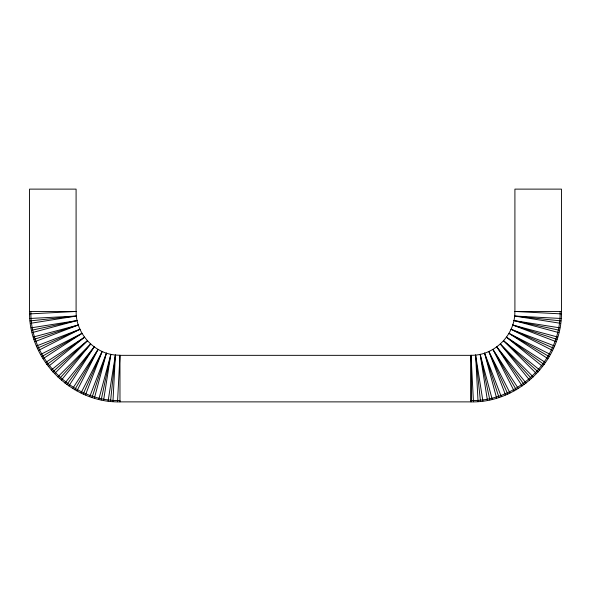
<?xml version="1.0" encoding="UTF-8"?>
<svg xmlns="http://www.w3.org/2000/svg" width="591" height="591" viewBox="0 0 591 591"><rect width="100%" height="100%" fill="white"/><g stroke="black" fill="none" stroke-linecap="round" stroke-linejoin="round"><path stroke-width="0.89" d="M514.909 311.457L514.909 189.12L561.45 189.12L561.45 311.457L514.842 311.457C515.382 334.875 494.445 355.812 471.027 355.28L471.027 401.88L119.973 401.88C71.644 402.981 28.449 359.786 29.55 311.457L29.55 189.12L76.091 189.12L76.091 311.457M112.955 401.511L115.393 355.036C93.71 353.167 75.744 333.213 76.15 311.457L29.55 311.457M117.535 401.754L119.973 355.272L115.393 355.036L108.109 401.001M560.12 311.457C561.206 359.069 518.639 401.636 471.027 400.55M119.973 355.339L471.027 355.339L471.027 401.88C519.356 402.981 562.551 359.786 561.45 311.457M110.524 401.385L115.393 355.036M103.58 400.284L110.864 354.319L98.815 399.272M101.172 399.908L110.864 354.319M94.39 398.083L106.432 353.13L89.751 396.583M92.033 397.455L106.432 353.13M85.473 394.936L102.154 351.49L81.019 392.956M83.198 394.064L102.154 351.49M76.933 390.873L98.062 349.407L72.715 388.435M74.761 389.764L98.062 349.407M68.866 385.938L94.22 346.91L64.929 383.079M66.827 384.608L94.22 346.91M61.361 380.19L90.652 344.021L57.741 376.932M59.469 378.654L90.652 344.021M54.498 373.689L87.409 340.778L51.24 370.069M52.776 371.961L87.409 340.778M48.351 366.501L84.52 337.21L45.492 362.564M46.822 364.603L84.52 337.21M42.995 358.715L82.023 333.368L40.557 354.497M41.666 356.668L82.023 333.368M38.474 350.411L79.94 329.276L36.494 345.957M37.366 348.232L79.94 329.276M34.847 341.679L78.3 324.998L33.347 337.04M33.975 339.397L78.3 324.998M32.158 332.615L77.111 320.566L31.146 327.85M31.522 330.258L77.111 320.566M30.429 323.321L76.394 316.037L29.919 318.475M30.045 320.906L76.394 316.037M29.676 313.895L76.158 311.457M514.842 311.457L561.324 313.895M560.571 323.321L514.606 316.037L561.081 318.475M119.973 400.55C72.361 401.636 29.794 359.069 30.88 311.457M514.606 316.037L560.955 320.906M558.842 332.615L513.889 320.566L559.854 327.85M513.889 320.566L559.478 330.258M556.153 341.679L512.7 324.998L557.653 337.04M512.7 324.998L557.025 339.397M552.526 350.411L511.06 329.276L554.506 345.957M511.06 329.276L553.634 348.232M548.005 358.715L508.977 333.368L550.443 354.497M508.977 333.368L549.335 356.668M542.649 366.501L506.48 337.21L545.508 362.564M506.48 337.21L544.178 364.603M536.502 373.689L503.591 340.778L539.76 370.069M503.591 340.778L538.224 371.961M529.639 380.19L500.348 344.021L533.259 376.932M500.348 344.021L531.531 378.654M522.134 385.938L496.78 346.91L526.071 383.079M496.78 346.91L524.173 384.608M514.067 390.873L492.938 349.407L518.285 388.435M492.938 349.407L516.238 389.764M505.527 394.936L488.846 351.49L509.981 392.956M488.846 351.49L507.802 394.064M496.61 398.083L484.568 353.13L501.249 396.583M484.568 353.13L498.967 397.455M487.42 400.284L480.136 354.319L492.185 399.272M480.136 354.319L489.828 399.908M478.045 401.511L475.607 355.036L482.891 401.001M475.607 355.036L480.476 401.385M471.027 355.272L473.465 401.754M119.973 355.272L119.973 401.88"/></g></svg>
